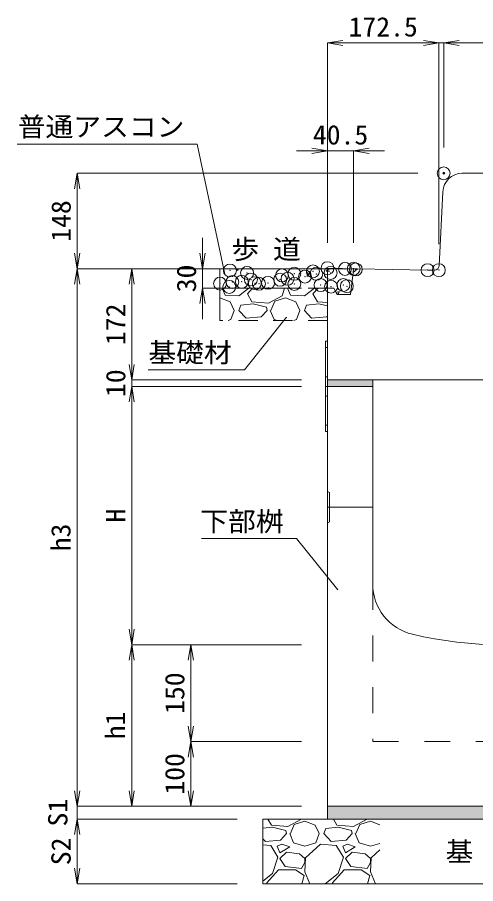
# Model space of a CAD drawing. Units: millimetres at full size. Extents: x 171976 to 209231, y 872007 to 885239.
# Drawn here: x 177476 to 178186, y 882042 to 883384 of the extents above; entities that cross this region are included whole.
import ezdxf
from ezdxf.enums import TextEntityAlignment as Align

# ---------------------------------------------------------------- set-up
doc = ezdxf.new("R2010")
doc.units = ezdxf.units.MM
doc.header["$LTSCALE"] = 40
doc.header["$PDMODE"] = 32
doc.header["$PDSIZE"] = 20
for name, pattern in [('USER1', [2, 1, -1]), ('USER3', [1.35, 0.75, -0.6]), ('USER4', [1.35, 0.75, -0.6])]:
    doc.linetypes.add(name, pattern=pattern)
for name, color, linetype, lineweight in [('0_2', 7, 'Continuous', 20), ('ジョイント', 7, 'Continuous', 9), ('ハッチング', 7, 'Continuous', 5), ('モルタル', 7, 'Continuous', 9), ('作業エリア', 11, 'Continuous', 13), ('寸法線', 7, 'Continuous', 13), ('本体', 2, 'Continuous', 13), ('補助線', 8, 'Continuous', 5), ('ﾊｯﾁﾝｸﾞ', 7, 'Continuous', 5)]:
    doc.layers.add(name, color=color, linetype=linetype, lineweight=lineweight)
doc.layers.add('文字', color=7, linetype='Continuous')
doc.styles.add('ＭＳ 明朝', font='')
doc.styles.get('ＭＳ 明朝').set_extended_font_data('MS Mincho')

# ---------------------------------------------------------------- blocks, each defined once
blk = doc.blocks.new('open_arrow')
at = {"color": 0, "linetype": 'Continuous', "lineweight": -2}
blk.add_lwpolyline([(7.5, 1.25), (0, 0), (7.5, -1.25)], dxfattribs=at)

msp = doc.modelspace()

# ---------------------------------------------------------------- hatches: boundary and pattern name
at = {"layer": 'ハッチング'}
msp.add_hatch(color=8, dxfattribs=at).paths.add_polyline_path([(177956.24, 882162.29), (177956.24, 882142.29), (178496.24, 882142.29), (178496.24, 882162.29)])
at = {"layer": 'モルタル'}
msp.add_hatch(color=256, dxfattribs=at).paths.add_polyline_path([(178026.24, 882812.29), (178026.24, 882822.29), (177956.24, 882822.29), (177956.24, 882812.29)])

# ---------------------------------------------------------------- linework, layer by layer
at = {"layer": '0_2', "lineweight": 13}
for p, q in [((177996.74, 882994.5), (177694.89, 882994.5)), ((178002.74, 882994.39), (177996.74, 882994.5))]:
    msp.add_line(p, q, dxfattribs=at)
at = {"layer": '0_2', "linetype": 'USER4', "lineweight": 5}
for p, q in [((177956.24, 882964.5), (177789.64, 882964.5)), ((177956.24, 882914.5), (177789.64, 882914.5))]:
    msp.add_line(p, q, dxfattribs=at)
at = {"layer": '0_2'}
for p, q in [((177956.24, 882162.29), (178496.24, 882162.29)), ((177856.24, 882142.29), (178596.24, 882142.29)), ((177856.24, 882142.29), (177856.24, 882042.29)), ((177856.24, 882042.29), (178596.24, 882042.29))]:
    msp.add_line(p, q, dxfattribs=at)
at = {"layer": '0_2', "lineweight": 13}
msp.add_lwpolyline([(177956.24, 882162.29), (178496.24, 882162.29), (178496.24, 882142.29), (177956.24, 882142.29)], close=True, dxfattribs=at)
at = {"layer": 'ジョイント'}
for p, q in [((177956.24, 882882.29), (177953.04, 882882.29)), ((177953.04, 882882.29), (177953.04, 882742.29)), ((177956.24, 882882.29), (177956.24, 882742.29)), ((177956.24, 882742.29), (177953.04, 882742.29))]:
    msp.add_line(p, q, dxfattribs=at)
at = {"layer": 'ジョイント', "linetype": 'USER3', "lineweight": 5}
for p, q in [((177956.24, 882872.29), (177953.04, 882872.29)), ((177956.24, 882827.29), (177953.04, 882827.29)), ((177956.24, 882797.29), (177953.04, 882797.29)), ((177956.24, 882752.29), (177953.04, 882752.29))]:
    msp.add_line(p, q, dxfattribs=at)
at = {"layer": 'モルタル'}
msp.add_lwpolyline([(177956.24, 882822.29), (178026.24, 882822.29), (178026.24, 882812.29), (177956.24, 882812.29)], close=True, dxfattribs=at)
at = {"layer": '作業エリア'}
msp.add_line((177996, 882988.55), (177996.74, 882994.5), dxfattribs=at)
for p in [(178136.24, 883142.29), (177956.24, 882995.29), (177996.74, 882994.5), (178111.24, 882992.29), (178128.74, 882992.29)]:
    msp.add_point(p, dxfattribs=at)
at = {"layer": '寸法線'}
for p, q in [((177956.24, 883344.11), (178128.74, 883344.11)), ((177956.24, 883035.29), (177956.24, 883344.11)), ((178080.74, 883344.11), (178184.24, 883344.11)), ((178128.74, 883032.29), (178128.74, 883344.11)), ((178128.74, 883032.29), (178128.74, 883344.11)), ((178136.24, 883182.29), (178136.24, 883344.11)), ((178136.24, 883344.11), (178316.24, 883344.11)), ((178136.24, 883182.29), (178136.24, 883344.11)), ((177908.24, 883176.94), (178044.74, 883176.94)), ((177956.24, 883034.5), (177956.24, 883176.94)), ((177996.74, 883034.5), (177996.74, 883176.94)), ((177568.6, 882994.5), (177568.6, 883142.29)), ((178096.24, 883142.29), (177568.6, 883142.29)), ((177762.67, 882916.5), (177762.67, 883042.5)), ((177568.6, 882994.5), (177568.6, 882162.29)), ((177657.88, 882994.5), (177568.6, 882994.5)), ((177956.74, 882994.5), (177568.6, 882994.5)), ((177653.11, 882822.29), (177653.11, 882994.5)), ((177749.64, 882994.5), (177653.11, 882994.5)), ((177956.74, 882994.5), (177762.67, 882994.5)), ((177916.24, 882964.5), (177762.67, 882964.5)), ((177653.11, 882764.29), (177653.11, 882870.29)), ((177916.24, 882822.29), (177653.11, 882822.29)), ((177916.24, 882822.29), (177653.11, 882822.29)), ((177653.11, 882812.29), (177653.11, 882412.29)), ((177916.24, 882812.29), (177653.11, 882812.29)), ((177916.24, 882812.29), (177653.11, 882812.29)), ((177916.24, 882412.29), (177653.11, 882412.29)), ((177653.11, 882412.29), (177653.11, 882162.29)), ((177916.24, 882412.29), (177653.11, 882412.29)), ((177744.56, 882412.29), (177744.56, 882262.29)), ((177916.24, 882412.29), (177744.56, 882412.29)), ((177916.24, 882262.29), (177744.56, 882262.29)), ((177744.56, 882262.29), (177744.56, 882162.29)), ((177916.24, 882262.29), (177744.56, 882262.29)), ((177568.6, 882210.29), (177568.6, 882094.29)), ((177916.24, 882162.29), (177568.6, 882162.29)), ((177916.24, 882162.29), (177568.6, 882162.29)), ((177916.24, 882162.29), (177653.11, 882162.29)), ((177916.24, 882162.29), (177744.56, 882162.29)), ((177816.24, 882142.29), (177568.6, 882142.29)), ((177568.6, 882142.29), (177568.6, 882042.29)), ((177816.24, 882142.29), (177568.6, 882142.29)), ((177816.24, 882042.29), (177568.6, 882042.29))]:
    msp.add_line(p, q, dxfattribs=at)
for points in [[(177797.38, 882985.98), (177754.6, 883187.45), (177475.91, 883187.45)], [(177892.7, 882919.33), (177827.81, 882838.15), (177678.55, 882838.15)], [(177972.24, 882497.53), (177908.23, 882576.97), (177761.03, 882576.97)]]:
    msp.add_lwpolyline(points, dxfattribs=at)
at = {"layer": '本体'}
for p, q in [((178164.78, 883142.29), (178287.71, 883142.29)), ((178129.08, 882998.94), (178134.82, 883113.78)), ((177996, 882988.55), (178002.74, 882994.39)), ((178111.24, 882992.29), (178002.74, 882994.39)), ((178111.24, 882992.29), (178122.08, 882992.29)), ((177996, 882988.55), (177991.74, 882954.5)), ((177956.24, 882964.5), (177956.24, 882822.29)), ((177966.24, 882964.5), (177956.24, 882964.5)), ((177971.24, 882954.5), (177966.24, 882964.5)), ((177991.74, 882954.5), (177971.24, 882954.5)), ((178496.24, 882822.29), (177956.24, 882822.29)), ((177956.24, 882812.29), (177956.24, 882162.29)), ((178026.24, 882812.29), (177956.24, 882812.29)), ((178026.24, 882812.29), (178026.24, 882506.32)), ((177956.24, 882162.29), (178496.24, 882162.29))]:
    msp.add_line(p, q, dxfattribs=at)
at = {"layer": '本体', "lineweight": 9}
for p, q in [((177956.24, 882649.79), (177959.44, 882647.79)), ((177959.44, 882647.79), (177959.44, 882602.79)), ((177959.44, 882602.79), (177956.24, 882600.79))]:
    msp.add_line(p, q, dxfattribs=at)
at = {"layer": '本体', "linetype": 'USER1', "lineweight": 15}
for p, q in [((178026.24, 882506.32), (178026.24, 882262.29)), ((178026.24, 882262.29), (178426.24, 882262.29))]:
    msp.add_line(p, q, dxfattribs=at)
at = {"layer": '本体'}
for centre, radius, start, end in [((178164.78, 883112.29), 30, 90, 177.13759), ((178122.08, 882999.29), 7, 270, 357.13759), ((178106.24, 882506.32), 80, 180, 256.65764), ((178226.24, 883012.29), 600, 256.65764, 283.34236)]:
    msp.add_arc(centre, radius, start, end, dxfattribs=at)
at = {"layer": '補助線', "lineweight": 13}
for p, q in [((177789.64, 882914.5), (177789.64, 882994.5)), ((177789.64, 882914.5), (177789.64, 882994.5)), ((177956.24, 882995.29), (177956.24, 882964.5)), ((178002.74, 882994.39), (177956.24, 882995.29)), ((177956.24, 882812.29), (177953.04, 882812.29)), ((178026.24, 882625.29), (177956.24, 882625.29))]:
    msp.add_line(p, q, dxfattribs=at)
at = {"layer": '補助線', "lineweight": 9}
msp.add_circle((178136.24, 883142.29), 1.5, dxfattribs=at)
at = {"layer": 'ﾊｯﾁﾝｸﾞ'}
for p, q in [((177813.84, 882994.13), (177814.82, 882994.5)), ((177813.84, 882994.11), (177817.63, 882991.55)), ((177817.63, 882991.56), (177818.62, 882994.5)), ((177848.62, 882994.5), (177849.64, 882994.34)), ((177849.64, 882994.31), (177849.61, 882994.5)), ((177954.2, 882990.71), (177957.38, 882994.5)), ((177958.66, 882990.29), (177957.89, 882994.5)), ((177923.35, 882988.02), (177928.69, 882990.07)), ((177923.35, 882988.01), (177927.14, 882985.45)), ((177924.19, 882982.78), (177930.96, 882981.73)), ((177924.2, 882982.75), (177930.14, 882988.94)), ((177927.14, 882985.45), (177928.68, 882990.06)), ((177930.96, 882981.7), (177930.12, 882988.93)), ((177954.2, 882990.71), (177958.75, 882990.31)), ((177792.91, 882964.5), (177797.6, 882953.37)), ((177818.94, 882952.35), (177834.65, 882964.5)), ((177832.14, 882955.4), (177840.33, 882964.5)), ((177862.07, 882964.5), (177864.66, 882965.5)), ((177864.33, 882964.5), (177864.66, 882965.48)), ((177889.46, 882964.5), (177885.99, 882952.35)), ((177894.51, 882964.5), (177899.2, 882953.37)), ((177920.54, 882952.35), (177936.25, 882964.5)), ((177933.74, 882955.4), (177941.93, 882964.5)), ((177797.6, 882953.37), (177818.94, 882952.35)), ((177839.26, 882943.21), (177832.14, 882955.4)), ((177885.99, 882952.35), (177864.66, 882941.18)), ((177899.2, 882953.37), (177920.54, 882952.35)), ((177940.86, 882943.21), (177933.74, 882955.4)), ((177969.66, 882957.66), (177974.17, 882959.39)), ((177970.34, 882956.31), (177972.62, 882954.77)), ((177972.62, 882954.77), (177974.17, 882959.38)), ((177789.64, 882949.24), (177805.73, 882943.21)), ((177805.73, 882943.21), (177811.82, 882930)), ((177818.94, 882930), (177821.98, 882938.13)), ((177841.29, 882940.16), (177821.98, 882938.13)), ((177864.66, 882941.18), (177839.26, 882943.21)), ((177861.61, 882935.08), (177841.29, 882940.16)), ((177868.72, 882930), (177874.82, 882944.23)), ((177874.82, 882944.23), (177891.07, 882949.31)), ((177891.07, 882949.31), (177907.33, 882943.21)), ((177907.33, 882943.21), (177913.42, 882930)), ((177920.54, 882930), (177923.58, 882938.13)), ((177942.89, 882940.16), (177923.58, 882938.13)), ((177956.24, 882941.98), (177940.86, 882943.21)), ((177956.24, 882936.82), (177942.89, 882940.16)), ((177806.74, 882915.78), (177811.82, 882930)), ((177830.11, 882917.81), (177818.94, 882930)), ((177862.62, 882930), (177853.48, 882919.84)), ((177862.62, 882930), (177861.61, 882935.08)), ((177867.7, 882930), (177873.8, 882915.78)), ((177908.34, 882915.78), (177913.42, 882930)), ((177931.71, 882917.81), (177920.54, 882930)), ((177802.4, 882914.5), (177806.74, 882915.78)), ((177853.48, 882919.84), (177830.11, 882917.81)), ((177873.8, 882915.78), (177878.14, 882914.5)), ((177904, 882914.5), (177908.34, 882915.78)), ((177955.08, 882919.84), (177931.71, 882917.81)), ((177956.24, 882921.14), (177955.08, 882919.84)), ((177869.31, 882132.97), (177863.87, 882142.29)), ((177894.71, 882130.94), (177869.31, 882132.97)), ((177916.04, 882142.12), (177894.71, 882130.94)), ((177898.77, 882119.77), (177904.87, 882133.99)), ((177904.87, 882133.99), (177921.12, 882139.07)), ((177916.09, 882142.29), (177916.04, 882142.12)), ((177921.12, 882139.07), (177937.38, 882132.97)), ((177937.38, 882132.97), (177943.47, 882119.77)), ((177947.06, 882142.29), (177950.59, 882142.12)), ((177950.59, 882142.12), (177950.8, 882142.29)), ((177970.91, 882132.97), (177965.47, 882142.29)), ((177996.31, 882130.94), (177970.91, 882132.97)), ((178017.64, 882142.12), (177996.31, 882130.94)), ((178000.37, 882119.77), (178006.47, 882133.99)), ((178006.47, 882133.99), (178022.72, 882139.07)), ((178017.69, 882142.29), (178017.64, 882142.12)), ((178022.72, 882139.07), (178037.24, 882133.62)), ((177871.34, 882129.93), (177856.24, 882128.34)), ((177891.66, 882124.85), (177871.34, 882129.93)), ((177892.67, 882119.77), (177883.53, 882109.61)), ((177892.67, 882119.77), (177891.66, 882124.85)), ((177897.75, 882119.77), (177903.85, 882105.54)), ((177938.39, 882105.54), (177943.47, 882119.77)), ((177950.59, 882119.77), (177953.63, 882127.89)), ((177961.76, 882107.57), (177950.59, 882119.77)), ((177972.94, 882129.93), (177953.63, 882127.89)), ((177993.26, 882124.85), (177972.94, 882129.93)), ((177994.27, 882119.77), (177985.13, 882109.61)), ((177994.27, 882119.77), (177993.26, 882124.85)), ((177999.35, 882119.77), (178005.45, 882105.54)), ((177860.16, 882107.57), (177856.24, 882111.85)), ((177883.53, 882109.61), (177860.16, 882107.57)), ((177903.85, 882105.54), (177921.12, 882100.46)), ((177921.12, 882100.46), (177938.39, 882105.54)), ((177985.13, 882109.61), (177961.76, 882107.57)), ((178005.45, 882105.54), (178022.72, 882100.46)), ((177868.29, 882101.48), (177856.24, 882102.48)), ((177879.47, 882083.19), (177868.29, 882101.48)), ((177885.56, 882103.51), (177878.45, 882100.46)), ((177878.45, 882100.46), (177882.51, 882090.3)), ((177882.51, 882090.3), (177897.75, 882099.45)), ((177897.75, 882099.45), (177885.56, 882103.51)), ((177945.51, 882103.51), (177922.14, 882082.17)), ((177969.89, 882101.48), (177945.51, 882103.51)), ((177981.07, 882083.19), (177969.89, 882101.48)), ((177987.16, 882103.51), (177980.05, 882100.46)), ((177980.05, 882100.46), (177984.11, 882090.3)), ((177984.11, 882090.3), (177999.35, 882099.45)), ((177999.35, 882099.45), (177987.16, 882103.51)), ((178022.72, 882100.46), (178037.24, 882104.73)), ((178037.24, 882094.5), (178023.74, 882082.17)), ((177871.34, 882057.79), (177879.47, 882083.19)), ((177892.67, 882091.32), (177882.51, 882081.16)), ((177882.51, 882081.16), (177890.64, 882068.97)), ((177912.99, 882088.27), (177892.67, 882091.32)), ((177921.12, 882081.16), (177912.99, 882088.27)), ((177922.14, 882082.17), (177921.12, 882060.84)), ((177921.12, 882075.06), (177921.12, 882081.16)), ((177972.94, 882057.79), (177981.07, 882083.19)), ((177994.27, 882091.32), (177984.11, 882081.16)), ((177984.11, 882081.16), (177992.24, 882068.97)), ((178014.59, 882088.27), (177994.27, 882091.32)), ((178022.72, 882081.16), (178014.59, 882088.27)), ((178023.74, 882082.17), (178022.72, 882060.84)), ((178022.72, 882075.06), (178022.72, 882081.16)), ((177890.64, 882068.97), (177916.04, 882065.92)), ((177916.04, 882065.92), (177921.12, 882075.06)), ((177992.24, 882068.97), (178017.64, 882065.92)), ((178017.64, 882065.92), (178022.72, 882075.06)), ((177856.24, 882046.12), (177871.34, 882057.79)), ((177862.19, 882043.57), (177880.48, 882063.89)), ((177880.48, 882063.89), (177906.9, 882063.89)), ((177906.9, 882063.89), (177920.11, 882054.74)), ((177920.11, 882054.74), (177916.55, 882042.29)), ((177921.12, 882060.84), (177928.93, 882042.29)), ((177952.87, 882042.29), (177972.94, 882057.79)), ((177963.79, 882043.57), (177982.08, 882063.89)), ((177982.08, 882063.89), (178008.5, 882063.89)), ((178008.5, 882063.89), (178021.71, 882054.74)), ((178021.71, 882054.74), (178018.15, 882042.29)), ((178022.72, 882060.84), (178030.53, 882042.29)), ((177862.94, 882042.29), (177862.19, 882043.57)), ((177964.54, 882042.29), (177963.79, 882043.57))]:
    msp.add_line(p, q, dxfattribs=at)
for p in [(177805.14, 882991.77), (177831.78, 882988.02), (177885.8, 882984.16), (177904.88, 882986.67), (177921.4, 882982.36), (177933.73, 882990.47), (177938.91, 882986.55), (177960.98, 882988.07), (177983.35, 882994.17), (178000.11, 882993.44), (177789.74, 882971.51), (177808.82, 882974.02), (177823.54, 882974.38), (177837.68, 882977.82), (177843.79, 882972.11), (177850.03, 882971.29), (177864.21, 882972.66), (177882.92, 882977.48), (177894.47, 882978.92), (177904.89, 882970.94), (177945.57, 882969.22), (177980.89, 882969.26), (177986.24, 882967.5), (177804.21, 882966.4), (177961.81, 882966.75)]:
    msp.add_point(p, dxfattribs=at)

# ---------------------------------------------------------------- block references
at = {"layer": '寸法線', "xscale": 3.2, "yscale": 3.2}
for p in [(177956.24, 883344.11), (178136.24, 883344.11), (178136.24, 883344.11), (177996.74, 883176.94)]:
    msp.add_blockref('open_arrow', p, dxfattribs=at)
at = {"layer": '寸法線'}
for p, xscale, yscale, rotation in [((178128.74, 883344.11), 3.2, 3.2, 180), ((178128.74, 883344.11), 3.2, 3.2, 180), ((177956.24, 883176.94), 3.2, 3.2, 180), ((177568.6, 883142.29), 3.2, 3.2, 270), ((177568.6, 882994.5), 3.2, 3.2, 90), ((177762.67, 882994.5), 3.2, 3.2, 90), ((177568.6, 882994.5), 3.2, 3.2, 270), ((177653.11, 882994.5), 3.2, 3.2, 270), ((177797.38, 882985.98), 0.16, 0.16, 102), ((177762.67, 882964.5), 3.2, 3.2, 270), ((177892.7, 882919.33), 0.16, 0.16, 231.4), ((177653.11, 882822.29), 3.2, 3.2, 90), ((177653.11, 882822.29), 3.2, 3.2, 90), ((177653.11, 882812.29), 3.2, 3.2, 270), ((177653.11, 882812.29), 3.2, 3.2, 270), ((177972.24, 882497.53), 0.133, 0.133, 128.9), ((177653.11, 882412.29), 3.2, 3.2, 90), ((177653.11, 882412.29), 3.2, 3.2, 270), ((177744.56, 882412.29), 3.2, 3.2, 270), ((177744.56, 882262.29), 3.2, 3.2, 90), ((177744.56, 882262.29), 3.2, 3.2, 270), ((177568.6, 882162.29), 3.2, 3.2, 90), ((177568.6, 882162.29), 3.2, 3.2, 90), ((177653.11, 882162.29), 3.2, 3.2, 90), ((177744.56, 882162.29), 3.2, 3.2, 90), ((177568.6, 882142.29), 3.2, 3.2, 270), ((177568.6, 882142.29), 3.2, 3.2, 270), ((177568.6, 882042.29), 3.2, 3.2, 90)]:
    msp.add_blockref('open_arrow', p, dxfattribs=dict(at, xscale=xscale, yscale=yscale, rotation=rotation))

# ---------------------------------------------------------------- texts
at = {"layer": '0_2', "style": 'ＭＳ 明朝', "width": 1.05}
msp.add_text('歩 道', height=30.02, dxfattribs=at).set_placement((177807.53, 883000.72), align=Align.BOTTOM_LEFT)
at = {"layer": '寸法線', "style": 'ＭＳ 明朝', "width": 1.05}
for s, p in [('172.5', (178042.49, 883369.11)), ('40.5', (177976.49, 883201.94))]:
    msp.add_text(s, height=30.02, dxfattribs=at).set_placement(p, align=Align.MIDDLE_CENTER)
for s, p in [('普通アスコン', (177734.6, 883229.28)), ('基礎材', (177807.81, 882879.63)), ('下部桝', (177888.23, 882618.28))]:
    msp.add_text(s, height=30.02, dxfattribs=at).set_placement(p, align=Align.TOP_RIGHT)
for s, p in [('148', (177543.6, 883068.39)), ('30', (177737.67, 882979.5)), ('172', (177628.11, 882908.39)), ('10', (177628.11, 882817.29)), ('H', (177628.11, 882612.29)), ('h3', (177543.26, 882578.39)), ('150', (177719.56, 882337.29)), ('h1', (177627.76, 882287.29)), ('100', (177719.56, 882212.29)), ('S1', (177538.6, 882152.29)), ('S2', (177543.6, 882092.29))]:
    msp.add_text(s, height=30.02, rotation=90, dxfattribs=at).set_placement(p, align=Align.MIDDLE_CENTER)
at = {"layer": '文字', "style": 'ＭＳ 明朝', "width": 1.05}
msp.add_text('基 礎 材', height=30.02, dxfattribs=at).set_placement((178139.13, 882067.82), align=Align.BOTTOM_LEFT)

doc.saveas('drawing.dxf')
